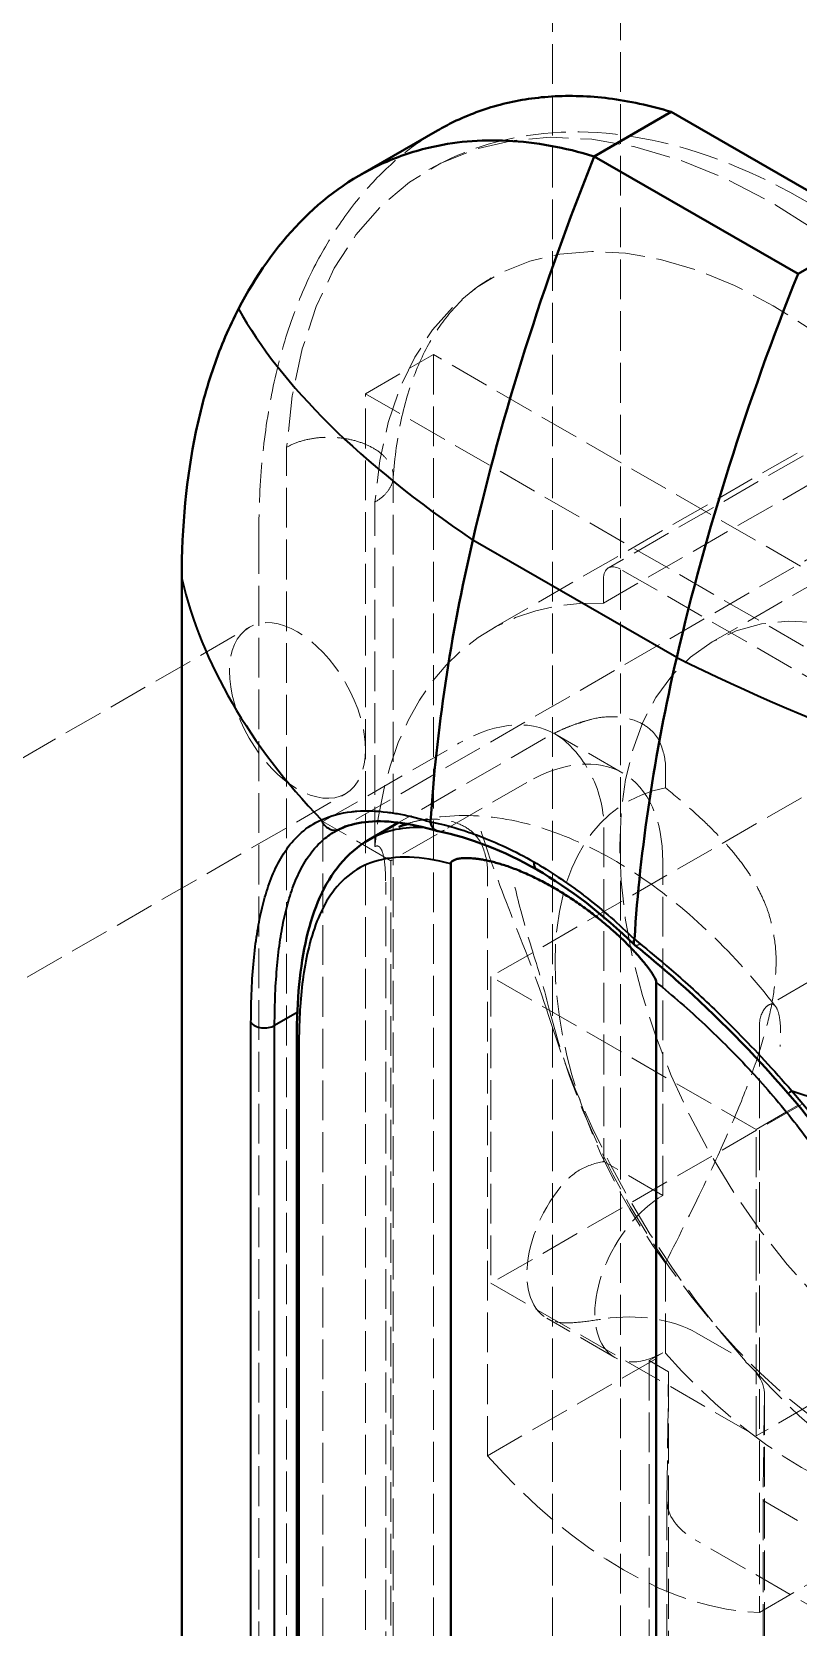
# Model space of a CAD drawing. Header units: millimetres. Extents: x 0 to 2378, y 0 to 1682.
# Drawn here: x 2167.46 to 2173.84, y 1447.91 to 1461.18 of the extents above; entities that cross this region are included whole.
import ezdxf

# ---------------------------------------------------------------- set-up
doc = ezdxf.new("R2010")
doc.units = ezdxf.units.MM
doc.header["$LTSCALE"] = 2
doc.linetypes.add('DASHED', pattern=[0.2067, 0.1654, -0.0413])
for name, color, linetype, lineweight, true_color in [('가려진 것(ISO)', 2, 'DASHED', 18, 0xffff00), ('가시적인 것(ISO)', 3, 'Continuous', 40, 0x00ff00), ('가시적인 좁은 것(ISO)', 3, 'Continuous', 35, 0x00ff00)]:
    doc.layers.add(name, color=color, linetype=linetype, lineweight=lineweight, true_color=true_color)

msp = doc.modelspace()

# ---------------------------------------------------------------- linework, layer by layer
at = {"layer": '가려진 것(ISO)'}
for p, q in [((2172.3566, 1430.0937), (2172.3566, 1472.6061)), ((2171.7909, 1472.2804), (2171.7909, 1429.7679)), ((2176.1175, 1458.9438), (2172.2567, 1456.7205)), ((2170.2352, 1458.1699), (2170.8009, 1458.4957)), ((2170.8009, 1458.4957), (2170.8009, 1427.1019)), ((2177.5891, 1454.5866), (2170.8009, 1458.4957)), ((2172.2151, 1456.4277), (2175.5102, 1458.3252)), ((2170.2352, 1454.6999), (2170.2352, 1458.1699)), ((2170.2352, 1458.1699), (2177.0235, 1454.2609)), ((2174.5744, 1458.1062), (2171.2792, 1456.2087)), ((2169.579, 1428.6239), (2169.579, 1457.7244)), ((2170.4667, 1428.3992), (2170.4667, 1457.4858)), ((2174.9217, 1457.3723), (2169.9822, 1454.5278)), ((2170.3144, 1454.4026), (2170.3144, 1457.2692)), ((2169.3478, 1457.0016), (2169.3478, 1428.4353)), ((2174.4504, 1456.8701), (2173.121, 1456.1046)), ((2174.9021, 1455.2448), (2172.3566, 1456.7107)), ((2172.2151, 1456.6286), (2172.2151, 1456.4277)), ((2165.8762, 1454.2736), (2169.2703, 1456.2281)), ((2169.8817, 1454.6103), (2171.013, 1455.2618)), ((2171.7351, 1455.3065), (2170.5117, 1454.602)), ((2172.3772, 1455.0145), (2171.8115, 1455.3403)), ((2172.733, 1454.8919), (2172.733, 1455.0605)), ((2166.6747, 1452.8871), (2170.0688, 1454.8416)), ((2171.5787, 1454.9361), (2170.4474, 1454.2845)), ((2170.2352, 1426.7761), (2170.2352, 1454.6999)), ((2173.8644, 1454.8088), (2171.2796, 1453.3204)), ((2170.4474, 1454.2845), (2169.8817, 1454.6103)), ((2169.8817, 1454.6103), (2169.8817, 1431.719)), ((2172.2202, 1454.5616), (2172.2202, 1451.7819)), ((2170.4474, 1454.2845), (2170.4474, 1431.3932)), ((2171.2513, 1449.3338), (2171.2513, 1454.2072)), ((2172.7101, 1451.4998), (2172.7101, 1454.2795)), ((2170.4036, 1428.5864), (2170.4036, 1454.1053)), ((2175.0736, 1453.9381), (2173.5919, 1453.0849)), ((2176.0705, 1453.5384), (2173.7385, 1452.1954)), ((2173.4857, 1452.0499), (2171.2796, 1453.3204)), ((2171.2796, 1453.3204), (2171.2796, 1450.7696)), ((2173.514, 1452.9042), (2173.514, 1448.0308)), ((2173.8644, 1452.2581), (2171.2796, 1450.7696)), ((2173.7385, 1452.1954), (2173.4857, 1452.0499)), ((2173.4857, 1449.4992), (2173.4857, 1452.0499)), ((2172.7101, 1451.4998), (2172.2202, 1451.7819)), ((2172.733, 1450.187), (2172.733, 1450.9371)), ((2171.2796, 1450.7696), (2173.4857, 1449.4992)), ((2172.3109, 1450.1525), (2171.7452, 1450.4783)), ((2172.9929, 1450.3546), (2173.3218, 1450.1653)), ((2171.2513, 1449.3338), (2172.733, 1450.187)), ((2172.7101, 1450.1918), (2172.596, 1450.1261)), ((2174.7055, 1450.2016), (2173.4857, 1449.4992)), ((2172.596, 1450.1261), (2172.596, 1438.0264)), ((2172.7587, 1450.0324), (2172.596, 1450.1261)), ((2172.7445, 1448.9655), (2172.7587, 1450.0324)), ((2172.7587, 1450.0324), (2172.7587, 1437.9327)), ((2173.5561, 1449.836), (2173.5445, 1448.962)), ((2173.5561, 1449.8395), (2173.5561, 1437.7398)), ((2172.7445, 1448.962), (2172.7445, 1436.8623)), ((2173.514, 1448.0308), (2174.9957, 1448.884)), ((2173.5445, 1448.962), (2178.07, 1446.356)), ((2173.5445, 1448.962), (2173.5445, 1436.8623)), ((2177.5043, 1446.0302), (2172.9788, 1448.6363))]:
    msp.add_line(p, q, dxfattribs=at)
for centre, major_axis, ratio, start_param, end_param in [((2173.6293, 1455.0582), (-2.8657, 4.9764), 0.5780931, 4.0000824, 6.9993593), ((2173.6293, 1455.0582), (-2.3467, 4.0751), 0.5780931, 4.007562, 6.9918797), ((2172.3566, 1456.5472), (-0.0998, 0.1733), 0.5780931, 5.4997209, 7.0705172), ((2173.6293, 1452.1277), (-2.3501, 4.081), 0.5780931, 5.9383399, 6.9753227), ((2171.013, 1453.9537), (0.7985, 1.3865), 0.5780931, 6.2185877, 7.0666498), ((2171.5787, 1453.628), (0.7985, 1.3865), 0.5780931, 5.4958534, 7.0666498), ((2172.4501, 1455.2234), (0.1996, -0.3466), 0.5780931, 0.7873319, 1.3777872), ((2173.8644, 1452.263), (-1.4472, 2.5131), 0.5780931, 6.0841509, 8.0568834), ((2169.9732, 1454.6583), (0.0507, -0.1088), 0.9169857, 6.283111, 6.2832021), ((2170.9684, 1454.3701), (-0.1996, 0.3466), 0.5780931, 3.9289245, 4.5193799), ((2174.8031, 1452.8036), (2.3501, -4.081), 0.5780931, 4.344059, 6.6553827), ((2174.3789, 1452.5593), (1.9462, -3.3797), 0.5780931, 4.2505655, 6.7488762), ((2173.7969, 1452.7413), (-0.1996, 0.3466), 0.5780931, 0.1968765, 0.7873319), ((2172.1444, 1451.1716), (-0.3992, -0.6933), 0.5780931, 4.4486559, 6.543051), ((2172.7101, 1450.8458), (-0.3992, -0.6933), 0.5780931, 3.9250571, 7.0666498), ((2172.4273, 1450.0289), (0.8, 0), 0.5758617, 0.7853988, 1.8325957), ((2173.8644, 1452.263), (1.8464, -3.2064), 0.5780931, 5.0525321, 5.9469096), ((2172.7561, 1449.8395), (0.8, 0), 0.5758617, 6.2755519, 7.0685828), ((2172.3827, 1451.4098), (1.8464, -3.2064), 0.5780931, 5.0525321, 5.9469096), ((2173.5445, 1448.962), (-0.8, 0), 0.5758617, 6.2755519, 7.0685835)]:
    msp.add_ellipse(centre, major_axis=major_axis, ratio=ratio, start_param=start_param, end_param=end_param, dxfattribs=at)
for centre, major_axis in [((2174.9674, 1452.8982), (1.8464, -3.2064)), ((2169.6695, 1455.5349), (0.3992, -0.6933))]:
    msp.add_ellipse(centre, major_axis=major_axis, ratio=0.5780931, dxfattribs=at)
for points, knots in [([(2170.8353, 1460.3604), (2170.7619, 1460.3181), (2170.5782, 1460.1974), (2170.3095, 1459.9587), (2170.0424, 1459.6311), (2169.8907, 1459.38), (2169.8213, 1459.2471)], [0.55802711, 0.55802711, 0.55802711, 0.55802711, 0.63467196, 0.75644865, 0.87809749, 1, 1, 1, 1]), ([(2170.7636, 1460.0346), (2171.073, 1460.2127), (2171.4242, 1460.3154), (2172.184, 1460.3694), (2172.5946, 1460.3099), (2173.4577, 1460.0302), (2173.9111, 1459.7933), (2174.7958, 1459.167), (2175.2265, 1458.774), (2176.0157, 1457.8798), (2176.3745, 1457.3793), (2176.9887, 1456.3201), (2177.2443, 1455.7617), (2177.6283, 1454.6367), (2177.7564, 1454.0703), (2177.8199, 1453.4426), (2177.8267, 1453.3592), (2177.8317, 1453.2765)], [3.9289245, 3.9289245, 3.9289245, 3.9289245, 4.2022228, 4.2022228, 4.4979342, 4.4979342, 4.8260424, 4.8260424, 5.1614719, 5.1614719, 5.4946202, 5.4946202, 5.8265349, 5.8265349, 6.1596054, 6.1596054, 6.2109834, 6.2109834, 6.2109834, 6.2109834]), ([(2169.8213, 1459.2471), (2169.7436, 1459.0984), (2169.6064, 1458.778), (2169.4581, 1458.2393), (2169.368, 1457.6463), (2169.3478, 1457.2209), (2169.3478, 1457.0016)], [0, 0, 0, 0, 0.246459, 0.4954043, 0.7466081, 1, 1, 1, 1]), ([(2170.4663, 1457.4728), (2170.4782, 1457.6434), (2170.5009, 1457.8042), (2170.5655, 1458.102), (2170.6075, 1458.239), (2170.7073, 1458.4869), (2170.7652, 1458.5977), (2170.8934, 1458.793), (2170.9637, 1458.8776), (2171.1148, 1459.0226), (2171.1957, 1459.0833), (2171.2826, 1459.1333)], [3.21910618, 3.21910618, 3.21910618, 3.21910618, 3.36106985, 3.36106985, 3.50303352, 3.50303352, 3.64499719, 3.64499719, 3.78696086, 3.78696086, 3.92892453, 3.92892453, 3.92892453, 3.92892453]), ([(2170.3144, 1457.7089), (2170.2826, 1457.7286), (2170.2465, 1457.746), (2170.2074, 1457.7604), (2170.1682, 1457.7747), (2170.126, 1457.7861), (2170.0821, 1457.7941), (2170.0382, 1457.8021), (2169.9927, 1457.8067), (2169.9472, 1457.8077), (2169.9017, 1457.8086), (2169.8561, 1457.806), (2169.8122, 1457.7999), (2169.7682, 1457.7938), (2169.7258, 1457.7842), (2169.6865, 1457.7714), (2169.6472, 1457.7587), (2169.611, 1457.7428), (2169.579, 1457.7244)], [0, 0, 0, 0, 0.1666667, 0.1666667, 0.1666667, 0.3333333, 0.3333333, 0.3333333, 0.5, 0.5, 0.5, 0.6666667, 0.6666667, 0.6666667, 0.8333333, 0.8333333, 0.8333333, 1, 1, 1, 1]), ([(2170.3144, 1457.2692), (2170.3463, 1457.2875), (2170.3741, 1457.3086), (2170.3968, 1457.3315), (2170.4195, 1457.3545), (2170.4371, 1457.3794), (2170.4489, 1457.4054), (2170.4607, 1457.4314), (2170.4667, 1457.4585), (2170.4667, 1457.4857), (2170.4667, 1457.5129), (2170.4607, 1457.5403), (2170.4489, 1457.5668), (2170.4371, 1457.5934), (2170.4195, 1457.6191), (2170.3968, 1457.643), (2170.3741, 1457.667), (2170.3463, 1457.6892), (2170.3144, 1457.7089)], [0, 0, 0, 0, 0.1666667, 0.1666667, 0.1666667, 0.3333333, 0.3333333, 0.3333333, 0.5, 0.5, 0.5, 0.6666667, 0.6666667, 0.6666667, 0.8333333, 0.8333333, 0.8333333, 1, 1, 1, 1]), ([(2172.6851, 1455.2701), (2172.6838, 1455.2732), (2172.6824, 1455.2762), (2172.6648, 1455.3131), (2172.6421, 1455.3432), (2172.5819, 1455.3997), (2172.5435, 1455.4236), (2172.4473, 1455.4651), (2172.3877, 1455.4779), (2172.2727, 1455.4856), (2172.2168, 1455.4818), (2172.1059, 1455.4612), (2172.0505, 1455.4438), (2171.9974, 1455.42), (2171.9966, 1455.4197), (2171.9959, 1455.4193)], [-0.19610765, -0.19610765, -0.19610765, -0.19610765, -0.19355647, -0.19355647, -0.16478853, -0.16478853, -0.13089559, -0.13089559, -0.08571649, -0.08571649, -0.04378836, -0.04378836, 0, 0, 0.00064711, 0.00064711, 0.00064711, 0.00064711]), ([(2172.1127, 1455.4606), (2172.0862, 1455.4537), (2172.0599, 1455.4461), (2172.0078, 1455.4296), (2171.9821, 1455.4207), (2171.931, 1455.4014), (2171.9058, 1455.3911), (2171.8559, 1455.3692), (2171.8312, 1455.3576), (2171.7826, 1455.333), (2171.7587, 1455.3201), (2171.7351, 1455.3065)], [2.19718119, 2.19718119, 2.19718119, 2.19718119, 2.2285971, 2.2285971, 2.26001302, 2.26001302, 2.29142894, 2.29142894, 2.32284486, 2.32284486, 2.35426078, 2.35426078, 2.35426078, 2.35426078]), ([(2171.8616, 1455.3076), (2171.9455, 1455.2456), (2172.0353, 1455.1442), (2172.1761, 1454.8837), (2172.2202, 1454.7211), (2172.2202, 1454.5616)], [0.33262756, 0.33262756, 0.33262756, 0.33262756, 0.46636399, 0.46636399, 0.61266995, 0.61266995, 0.61266995, 0.61266995]), ([(2171.2034, 1454.4169), (2171.2021, 1454.4199), (2171.2007, 1454.4229), (2171.1831, 1454.4598), (2171.1604, 1454.4899), (2171.1002, 1454.5465), (2171.0618, 1454.5704), (2170.9656, 1454.6118), (2170.906, 1454.6247), (2170.791, 1454.6324), (2170.7351, 1454.6286), (2170.6465, 1454.6121), (2170.6126, 1454.6032), (2170.5796, 1454.5919)], [-0.19610765, -0.19610765, -0.19610765, -0.19610765, -0.19355647, -0.19355647, -0.16478853, -0.16478853, -0.13089559, -0.13089559, -0.08571649, -0.08571649, -0.04378836, -0.04378836, -0.01724188, -0.01724188, -0.01724188, -0.01724188]), ([(2173.6487, 1453.0727), (2173.4809, 1453.29), (2173.3002, 1453.4922), (2172.9204, 1453.8563), (2172.7214, 1454.0182), (2172.3128, 1454.293), (2172.103, 1454.4059), (2171.6794, 1454.5742), (2171.4653, 1454.6296), (2171.041, 1454.6724), (2170.8304, 1454.6594), (2170.631, 1454.6074)], [1.0144187, 1.0144187, 1.0144187, 1.0144187, 1.2509712, 1.2509712, 1.4875237, 1.4875237, 1.7240762, 1.7240762, 1.9606287, 1.9606287, 2.1971812, 2.1971812, 2.1971812, 2.1971812]), ([(2171.756, 1453.0056), (2171.6657, 1453.2944), (2171.5501, 1453.5758), (2171.344, 1454.1019), (2171.2529, 1454.3459), (2171.1903, 1454.5584)], [-0.47492577, -0.47492577, -0.47492577, -0.47492577, -0.23746289, -0.23746289, 0, 0, 0, 0]), ([(2170.8407, 1454.5295), (2170.841, 1454.5295), (2170.8413, 1454.5294), (2170.8416, 1454.5293), (2170.8577, 1454.5264), (2170.8753, 1454.5295), (2170.8919, 1454.5385)], [0.66042788, 0.66042788, 0.66042788, 0.66042788, 0.66666667, 0.66666667, 0.66666667, 1, 1, 1, 1]), ([(2170.3144, 1454.4026), (2170.3179, 1454.4046), (2170.3214, 1454.406), (2170.328, 1454.4077), (2170.3312, 1454.4079), (2170.3402, 1454.4073), (2170.3453, 1454.4048), (2170.3555, 1454.3971), (2170.3612, 1454.3896), (2170.3749, 1454.3657), (2170.3822, 1454.3406), (2170.3991, 1454.2593), (2170.4036, 1454.1778), (2170.4036, 1454.1053)], [0, 0, 0, 0, 0.00370525, 0.00370525, 0.00741051, 0.00741051, 0.01482102, 0.01482102, 0.0255823, 0.0255823, 0.05102133, 0.05102133, 0.11757486, 0.11757486, 0.11757486, 0.11757486]), ([(2171.4797, 1454.0659), (2171.511, 1453.9242), (2171.5566, 1453.7629), (2171.6599, 1453.4204), (2171.7178, 1453.2392), (2171.7626, 1453.058)], [0, 0, 0, 0, 0.15025987, 0.15025987, 0.30051975, 0.30051975, 0.30051975, 0.30051975]), ([(2172.5284, 1453.5961), (2172.5132, 1453.5864), (2172.4993, 1453.5811), (2172.4889, 1453.5808), (2172.483, 1453.5806), (2172.4782, 1453.5819), (2172.4747, 1453.5847)], [0, 0, 0, 0, 0.33333333, 0.33333333, 0.33333333, 0.5234939, 0.5234939, 0.5234939, 0.5234939]), ([(2173.5619, 1453.0587), (2173.5632, 1453.0602), (2173.5646, 1453.0617), (2173.5807, 1453.0791), (2173.5945, 1453.0882), (2173.622, 1453.0943), (2173.6348, 1453.0886), (2173.66, 1453.0603), (2173.6707, 1453.0326), (2173.6848, 1452.9659), (2173.6888, 1452.9276), (2173.6915, 1452.8416), (2173.69, 1452.7931), (2173.6856, 1452.7414), (2173.6855, 1452.7406), (2173.6855, 1452.7398)], [0.20963423, 0.20963423, 0.20963423, 0.20963423, 0.21275224, 0.21275224, 0.24791191, 0.24791191, 0.28933525, 0.28933525, 0.34455235, 0.34455235, 0.39579616, 0.39579616, 0.44931352, 0.44931352, 0.45010441, 0.45010441, 0.45010441, 0.45010441]), ([(2172.2202, 1451.7819), (2172.215, 1451.7811), (2172.2098, 1451.7803), (2172.1403, 1451.7678), (2172.0737, 1451.7445), (2171.9549, 1451.6737), (2171.9026, 1451.6261), (2171.8616, 1451.5751)], [-0.82888396, -0.82888396, -0.82888396, -0.82888396, -0.82489887, -0.82489887, -0.77462472, -0.77462472, -0.72435056, -0.72435056, -0.72435056, -0.72435056]), ([(2171.8616, 1450.4423), (2171.9026, 1450.4385), (2171.9549, 1450.44), (2172.0737, 1450.4517), (2172.1403, 1450.4616), (2172.2098, 1450.4723), (2172.215, 1450.4731), (2172.2202, 1450.4739)], [-0.30606206, -0.30606206, -0.30606206, -0.30606206, -0.2557879, -0.2557879, -0.20551375, -0.20551375, -0.20152866, -0.20152866, -0.20152866, -0.20152866])]:
    msp.add_open_spline(points, degree=3, knots=knots, dxfattribs=at)
msp.add_rational_spline([(2172.733, 1450.9371), (2174.1594, 1453.7359), (2172.733, 1454.8919)], [1.55453860991, 2.81760123047, 1.55453860991], degree=2, dxfattribs=at)
for points in [[(2170.777, 1454.6083), (2170.777, 1454.6083), (2170.777, 1454.6083), (2170.777, 1454.6083)], [(2170.2637, 1454.4592), (2170.2637, 1454.4592), (2170.2638, 1454.4592), (2170.2638, 1454.4592)], [(2172.474, 1453.631), (2172.474, 1453.631), (2172.4741, 1453.631), (2172.4741, 1453.631)]]:
    msp.add_open_spline(points, degree=3, dxfattribs=at)
at = {"layer": '가시적인 것(ISO)'}
for p, q in [((2172.139, 1460.1445), (2172.7808, 1460.5141)), ((2174.4779, 1459.5369), (2172.7808, 1460.5141)), ((2170.8353, 1460.3604), (2170.1935, 1459.9908)), ((2173.8361, 1459.1673), (2172.139, 1460.1445)), ((2173.8361, 1459.1673), (2174.4779, 1459.5369)), ((2168.706, 1456.632), (2168.706, 1428.0657)), ((2170.2352, 1454.6999), (2170.2352, 1454.6999)), ((2170.5117, 1454.602), (2170.2637, 1454.4592)), ((2170.9453, 1454.2591), (2170.9453, 1431.3032)), ((2172.6554, 1453.2743), (2172.6554, 1430.3184)), ((2169.6637, 1452.8096), (2169.6637, 1423.9175)), ((2173.7385, 1452.1954), (2173.7385, 1452.1954))]:
    msp.add_line(p, q, dxfattribs=at)
for centre, major_axis, start_param, end_param in [((2180.9162, 1459.0918), (-7.2296, -12.5544), 4.9541074, 5.1961528), ((2182.6132, 1458.1146), (-7.2296, -12.5544), 4.9541074, 5.1961528), ((2179.1872, 1458.7139), (-5.9525, -10.3366), 5.1961528, 5.4201522), ((2180.8843, 1457.7366), (-5.9525, -10.3366), 5.1961528, 5.4201521)]:
    msp.add_ellipse(centre, major_axis=major_axis, ratio=0.5780931, start_param=start_param, end_param=end_param, dxfattribs=at)
for points, knots in [([(2172.7808, 1460.5141), (2172.6037, 1460.5683), (2172.2617, 1460.6421), (2171.784, 1460.6573), (2171.3519, 1460.5876), (2171.0437, 1460.4729), (2170.8788, 1460.3854), (2170.8353, 1460.3604)], [0, 0, 0, 0, 0.13452685, 0.26387613, 0.38935226, 0.51260479, 0.55802711, 0.55802711, 0.55802711, 0.55802711]), ([(2169.1795, 1458.8775), (2169.3219, 1459.1501), (2169.4917, 1459.3923), (2169.8874, 1459.7991), (2170.1127, 1459.9631), (2170.4904, 1460.1373), (2170.6227, 1460.1834), (2170.9684, 1460.2661), (2171.1887, 1460.2863), (2171.5354, 1460.2691), (2171.6532, 1460.2554), (2171.8934, 1460.212), (2172.0155, 1460.1823), (2172.139, 1460.1445)], [-1.4373876, -1.4373876, -1.4373876, -1.4373876, -1.077998, -1.077998, -0.718291, -0.718291, -0.538642, -0.538642, -0.2691978, -0.2691978, -0.1345178, -0.1345178, -0.000001, -0.000001, -0.000001, -0.000001]), ([(2168.706, 1456.632), (2168.706, 1457.0646), (2168.7454, 1457.4751), (2168.8638, 1458.0417), (2168.9132, 1458.2223), (2169.0316, 1458.5648), (2169.1007, 1458.7266), (2169.1795, 1458.8775)], [-0.79418282, -0.79418282, -0.79418282, -0.79418282, -0.39706048, -0.39706048, -0.1985164, -0.1985164, -0.000001, -0.000001, -0.000001, -0.000001]), ([(2170.8343, 1454.5311), (2170.5994, 1454.6025), (2170.3925, 1454.6258), (2170.1522, 1454.5966), (2170.0832, 1454.5772), (2170.0239, 1454.5495)], [0, 0, 0, 0, 0.2987056, 0.2987056, 0.44441301, 0.44441301, 0.44441301, 0.44441301]), ([(2170.5796, 1454.5919), (2170.5582, 1454.5846), (2170.5371, 1454.5763), (2170.5157, 1454.5668), (2170.515, 1454.5664), (2170.5142, 1454.5661)], [-0.017241882, -0.017241882, -0.017241882, -0.017241882, 0, 0, 0.000647112, 0.000647112, 0.000647112, 0.000647112]), ([(2170.777, 1454.6083), (2170.7803, 1454.5882), (2170.7883, 1454.5687), (2170.7996, 1454.5549), (2170.8108, 1454.5413), (2170.825, 1454.5326), (2170.8407, 1454.5295)], [0.00007179, 0.00007179, 0.00007179, 0.00007179, 0.33333333, 0.33333333, 0.33333333, 0.66042788, 0.66042788, 0.66042788, 0.66042788]), ([(2169.6637, 1452.8096), (2169.6637, 1453.1214), (2169.6903, 1453.4045), (2169.803, 1453.8887), (2169.8919, 1454.0962), (2170.0918, 1454.3372), (2170.1728, 1454.4068), (2170.2637, 1454.4592)], [0, 0, 0, 0, 0.2826255, 0.2826255, 0.57096149, 0.57096149, 0.72160324, 0.72160324, 0.72160324, 0.72160324]), ([(2172.4747, 1453.5847), (2172.472, 1453.5868), (2172.4701, 1453.5898), (2172.4689, 1453.5936), (2172.4662, 1453.6024), (2172.468, 1453.6164), (2172.474, 1453.631)], [0.5234939, 0.5234939, 0.5234939, 0.5234939, 0.66666667, 0.66666667, 0.66666667, 0.99987886, 0.99987886, 0.99987886, 0.99987886]), ([(2173.7509, 1452.352), (2173.4685, 1452.6776), (2173.1571, 1452.9938), (2172.7201, 1453.3829), (2172.5973, 1453.4867), (2172.4747, 1453.5847)], [0, 0, 0, 0, 0.32455494, 0.32455494, 0.44934378, 0.44934378, 0.44934378, 0.44934378]), ([(2174.9599, 1449.6891), (2174.9599, 1449.9974), (2174.9011, 1450.3238), (2174.6806, 1450.9664), (2174.5172, 1451.2903), (2174.1524, 1451.8584), (2173.9594, 1452.1115), (2173.7509, 1452.352)], [0, 0, 0, 0, 0.28741428, 0.28741428, 0.57464831, 0.57464831, 0.8143084, 0.8143084, 0.8143084, 0.8143084])]:
    msp.add_open_spline(points, degree=3, knots=knots, dxfattribs=at)
for points in [[(2170.0239, 1454.5495), (2170.0096, 1454.5429), (2169.9957, 1454.5356), (2169.9822, 1454.5279)], [(2169.9822, 1454.5278), (2169.9822, 1454.5278), (2169.9822, 1454.5279), (2169.9822, 1454.5279)], [(2170.2638, 1454.4592), (2170.2638, 1454.4592), (2170.2638, 1454.4592), (2170.2638, 1454.4592)], [(2171.6613, 1454.211), (2171.3862, 1454.3694), (2171.1054, 1454.4774), (2170.8407, 1454.5295)], [(2172.6554, 1453.2743), (2172.6554, 1453.2796), (2172.6524, 1453.2913), (2172.644, 1453.3099), (2172.6338, 1453.3283), (2172.6219, 1453.3474), (2172.6084, 1453.3673), (2172.5932, 1453.3883), (2172.5761, 1453.4106), (2172.5571, 1453.4344), (2172.5361, 1453.4595), (2172.5133, 1453.4858), (2172.4888, 1453.5131), (2172.4619, 1453.5419), (2172.4329, 1453.5721), (2172.4015, 1453.6036), (2172.3678, 1453.6363), (2172.3317, 1453.6701), (2172.2932, 1453.705), (2172.2522, 1453.7407), (2172.2088, 1453.7772), (2172.163, 1453.8144), (2172.1148, 1453.8519), (2172.0641, 1453.8898), (2172.0111, 1453.9276), (2171.9557, 1453.9654), (2171.8984, 1454.0026), (2171.8396, 1454.0388), (2171.7799, 1454.0735), (2171.7199, 1454.1063), (2171.66, 1454.137), (2171.6007, 1454.1653), (2171.5427, 1454.191), (2171.4863, 1454.2139), (2171.4321, 1454.2341), (2171.3805, 1454.2514), (2171.332, 1454.2659), (2171.287, 1454.2778), (2171.2458, 1454.2872), (2171.208, 1454.2945), (2171.1736, 1454.2999), (2171.1423, 1454.3036), (2171.1138, 1454.3059), (2171.0882, 1454.3069), (2171.0647, 1454.3069), (2171.0433, 1454.3059), (2171.0241, 1454.304), (2171.007, 1454.3012), (2170.9919, 1454.2977), (2170.9786, 1454.2934), (2170.9669, 1454.288), (2170.9568, 1454.2815), (2170.9485, 1454.2725), (2170.9453, 1454.2643), (2170.9453, 1454.2591)], [(2172.4735, 1453.5857), (2172.2141, 1453.8383), (2171.9374, 1454.0519), (2171.6613, 1454.211)]]:
    msp.add_open_spline(points, degree=3, dxfattribs=at)
at = {"layer": '가시적인 좁은 것(ISO)'}
for p, q in [((2172.8259, 1455.9751), (2171.1288, 1456.9524)), ((2170.5142, 1454.5661), (2170.5637, 1454.5946)), ((2169.6681, 1453.0227), (2169.4796, 1452.9141)), ((2169.2828, 1426.7776), (2169.2828, 1452.9381)), ((2169.4796, 1426.7536), (2169.4796, 1452.9141)), ((2169.6817, 1452.7618), (2169.6817, 1423.8697))]:
    msp.add_line(p, q, dxfattribs=at)
for centre, major_axis, ratio, start_param, end_param in [((2178.7089, 1457.9352), (-9.7772, 2.2646), 0.3795197, 0.3294544, 0.7760115), ((2178.647, 1457.4255), (-10.036, 0), 0.5758617, 0.1377319, 0.5059214), ((2178.7089, 1457.9352), (-9.7772, 2.2646), 0.3795197, 1.0157242, 1.4622813), ((2169.9732, 1454.6583), (0.0507, -0.1088), 0.9169857, 4.5954233, 6.2831155), ((2172.0998, 1451.2469), (-1.8464, 3.2064), 0.5780931, 6.1110222, 6.1508194), ((2171.7212, 1454.315), (-0.0599, -0.104), 0.5780289, 5.4048296, 6.283202), ((2169.3948, 1452.963), (-0.12, 0), 0.5758617, 0.3679759, 2.3561945), ((2169.8637, 1452.8096), (-0.2, 0), 0.5758617, 6.2831835, 6.7106324), ((2173.8415, 1452.4306), (-0.0907, -0.0786), 0.0878617, 6.2831837, 7.0839777), ((2178.647, 1457.4255), (-10.036, 0), 0.5758617, 1.0648749, 1.4330644)]:
    msp.add_ellipse(centre, major_axis=major_axis, ratio=ratio, start_param=start_param, end_param=end_param, dxfattribs=at)
for points, knots in [([(2169.8682, 1454.6248), (2169.9434, 1454.6596), (2170.0275, 1454.6817), (2170.1186, 1454.6925), (2170.1338, 1454.6943), (2170.1492, 1454.6958), (2170.1648, 1454.6969), (2170.2426, 1454.7026), (2170.3256, 1454.7004), (2170.4163, 1454.689), (2170.4522, 1454.6845), (2170.4893, 1454.6786), (2170.5276, 1454.6712), (2170.6057, 1454.6562), (2170.6888, 1454.6352), (2170.777, 1454.6083)], [0, 0, 0, 0, 0.33333333, 0.33333333, 0.33333333, 0.38903885, 0.38903885, 0.38903885, 0.66666667, 0.66666667, 0.66666667, 0.77640056, 0.77640056, 0.77640056, 0.99997268, 0.99997268, 0.99997268, 0.99997268]), ([(2169.2828, 1452.9381), (2169.2828, 1453.0322), (2169.2848, 1453.122), (2169.2886, 1453.2077), (2169.2923, 1453.2934), (2169.2979, 1453.375), (2169.3054, 1453.4531), (2169.3129, 1453.5311), (2169.3222, 1453.6057), (2169.3329, 1453.6748), (2169.3437, 1453.744), (2169.3559, 1453.8077), (2169.37, 1453.8693), (2169.3841, 1453.9308), (2169.4002, 1453.9902), (2169.4194, 1454.049), (2169.4386, 1454.1078), (2169.461, 1454.1661), (2169.4874, 1454.222), (2169.5138, 1454.278), (2169.5442, 1454.3317), (2169.5797, 1454.3818), (2169.6153, 1454.4319), (2169.656, 1454.4784), (2169.7035, 1454.5195), (2169.751, 1454.5607), (2169.8052, 1454.5965), (2169.8682, 1454.6248)], [0, 0, 0, 0, 0.1111111, 0.1111111, 0.1111111, 0.2222222, 0.2222222, 0.2222222, 0.3333333, 0.3333333, 0.3333333, 0.4444444, 0.4444444, 0.4444444, 0.5555556, 0.5555556, 0.5555556, 0.6666667, 0.6666667, 0.6666667, 0.7777778, 0.7777778, 0.7777778, 0.8888889, 0.8888889, 0.8888889, 1, 1, 1, 1]), ([(2170.7233, 1454.5618), (2170.6402, 1454.5645), (2170.5619, 1454.5585), (2170.4894, 1454.5436), (2170.4062, 1454.5265), (2170.3307, 1454.4976), (2170.2638, 1454.4592)], [0.594629778, 0.594629778, 0.594629778, 0.594629778, 0.631578947, 0.631578947, 0.631578947, 0.673996241, 0.673996241, 0.673996241, 0.673996241]), ([(2170.777, 1454.6083), (2170.8794, 1454.5886), (2170.9868, 1454.5598), (2171.0998, 1454.5209), (2171.1267, 1454.5117), (2171.1539, 1454.5019), (2171.1814, 1454.4915), (2171.3247, 1454.4373), (2171.4768, 1454.3673), (2171.6367, 1454.2752)], [0, 0, 0, 0, 0.4038634, 0.4038634, 0.4038634, 0.5, 0.5, 0.5, 1, 1, 1, 1]), ([(2169.4796, 1452.9141), (2169.4796, 1453.0052), (2169.4815, 1453.0925), (2169.485, 1453.1757), (2169.4886, 1453.2589), (2169.4938, 1453.338), (2169.5008, 1453.4138), (2169.5077, 1453.4896), (2169.5164, 1453.5619), (2169.5265, 1453.629), (2169.5366, 1453.6961), (2169.548, 1453.758), (2169.5613, 1453.8178), (2169.5745, 1453.8776), (2169.5896, 1453.9353), (2169.6076, 1453.9924), (2169.6256, 1454.0496), (2169.6467, 1454.1061), (2169.6715, 1454.1605), (2169.6963, 1454.2149), (2169.7249, 1454.2672), (2169.7584, 1454.316), (2169.7919, 1454.3647), (2169.8303, 1454.41), (2169.8752, 1454.4502), (2169.9073, 1454.479), (2169.9428, 1454.5052), (2169.9822, 1454.5278)], [0, 0, 0, 0, 0.11111111, 0.11111111, 0.11111111, 0.22222222, 0.22222222, 0.22222222, 0.33333333, 0.33333333, 0.33333333, 0.44444444, 0.44444444, 0.44444444, 0.55555556, 0.55555556, 0.55555556, 0.66666667, 0.66666667, 0.66666667, 0.77777778, 0.77777778, 0.77777778, 0.88888889, 0.88888889, 0.88888889, 0.96846114, 0.96846114, 0.96846114, 0.96846114]), ([(2170.9453, 1454.2591), (2170.8209, 1454.2926), (2170.7073, 1454.311), (2170.6016, 1454.3141), (2170.496, 1454.3172), (2170.3984, 1454.3052), (2170.3124, 1454.2782), (2170.2263, 1454.2513), (2170.1517, 1454.2095), (2170.0882, 1454.1571), (2170.0247, 1454.1048), (2169.9723, 1454.0419), (2169.9285, 1453.9731), (2169.8848, 1453.9043), (2169.8498, 1453.8296), (2169.821, 1453.7516), (2169.7921, 1453.6736), (2169.7695, 1453.5924), (2169.7514, 1453.51), (2169.7333, 1453.4275), (2169.7198, 1453.3439), (2169.7096, 1453.2603), (2169.6994, 1453.1767), (2169.6925, 1453.0932), (2169.6881, 1453.0099), (2169.6837, 1452.9266), (2169.6817, 1452.8436), (2169.6817, 1452.7618)], [0, 0, 0, 0, 0.1111111, 0.1111111, 0.1111111, 0.2222222, 0.2222222, 0.2222222, 0.3333333, 0.3333333, 0.3333333, 0.4444444, 0.4444444, 0.4444444, 0.5555556, 0.5555556, 0.5555556, 0.6666667, 0.6666667, 0.6666667, 0.7777778, 0.7777778, 0.7777778, 0.8888889, 0.8888889, 0.8888889, 1, 1, 1, 1]), ([(2171.6367, 1454.2752), (2171.7712, 1454.1977), (2171.9081, 1454.1063), (2172.0478, 1453.9999), (2172.0593, 1453.9911), (2172.0708, 1453.9823), (2172.0823, 1453.9733), (2172.2109, 1453.8734), (2172.3418, 1453.7605), (2172.474, 1453.631)], [0.00000001, 0.00000001, 0.00000001, 0.00000001, 0.5, 0.5, 0.5, 0.54110047, 0.54110047, 0.54110047, 0.9999982, 0.9999982, 0.9999982, 0.9999982]), ([(2172.4741, 1453.631), (2172.5616, 1453.5612), (2172.6502, 1453.4882), (2172.7398, 1453.4115), (2172.7917, 1453.3671), (2172.8438, 1453.3215), (2172.8962, 1453.2746), (2173.013, 1453.1698), (2173.1311, 1453.0583), (2173.2512, 1452.939), (2173.2781, 1452.9122), (2173.3052, 1452.885), (2173.3323, 1452.8575), (2173.4805, 1452.7071), (2173.6318, 1452.5447), (2173.7834, 1452.3702)], [0, 0, 0, 0, 0.21119499, 0.21119499, 0.21119499, 0.33333333, 0.33333333, 0.33333333, 0.60556696, 0.60556696, 0.60556696, 0.66666667, 0.66666667, 0.66666667, 0.99999999, 0.99999999, 0.99999999, 0.99999999]), ([(2172.6554, 1453.2743), (2172.7918, 1453.1616), (2172.9265, 1453.0449), (2173.0588, 1452.9213), (2173.1912, 1452.7977), (2173.3211, 1452.6672), (2173.4461, 1452.5321), (2173.5711, 1452.397), (2173.691, 1452.2573), (2173.8036, 1452.1138), (2173.9163, 1451.9703), (2174.0216, 1451.8231), (2174.1176, 1451.6735), (2174.2137, 1451.5238), (2174.3004, 1451.3719), (2174.3765, 1451.2189), (2174.4526, 1451.066), (2174.5181, 1450.9121), (2174.5709, 1450.7583), (2174.6237, 1450.6046), (2174.6638, 1450.451), (2174.6903, 1450.3002), (2174.7168, 1450.1493), (2174.7297, 1450.0012), (2174.7312, 1449.8542)], [0, 0, 0, 0, 0.125, 0.125, 0.125, 0.25, 0.25, 0.25, 0.375, 0.375, 0.375, 0.5, 0.5, 0.5, 0.625, 0.625, 0.625, 0.75, 0.75, 0.75, 0.875, 0.875, 0.875, 1, 1, 1, 1]), ([(2173.7834, 1452.3702), (2173.9509, 1452.1786), (2174.1, 1451.9898), (2174.2322, 1451.8028), (2174.3644, 1451.6158), (2174.4798, 1451.4306), (2174.5774, 1451.2513), (2174.675, 1451.072), (2174.7548, 1450.8986), (2174.8209, 1450.7249), (2174.887, 1450.5513), (2174.9395, 1450.3775), (2174.9769, 1450.1948), (2175.0143, 1450.0122), (2175.0367, 1449.8207), (2175.0367, 1449.6247)], [0, 0, 0, 0, 0.2, 0.2, 0.2, 0.4, 0.4, 0.4, 0.6, 0.6, 0.6, 0.8, 0.8, 0.8, 1, 1, 1, 1])]:
    msp.add_open_spline(points, degree=3, knots=knots, dxfattribs=at)
for points in [[(2170.7978, 1454.5571), (2170.7978, 1454.5571), (2170.7978, 1454.5571), (2170.7978, 1454.5571)], [(2171.4546, 1454.3726), (2171.4546, 1454.3726), (2171.4545, 1454.3726), (2171.4545, 1454.3726)]]:
    msp.add_open_spline(points, degree=3, dxfattribs=at)

doc.saveas('drawing.dxf')
